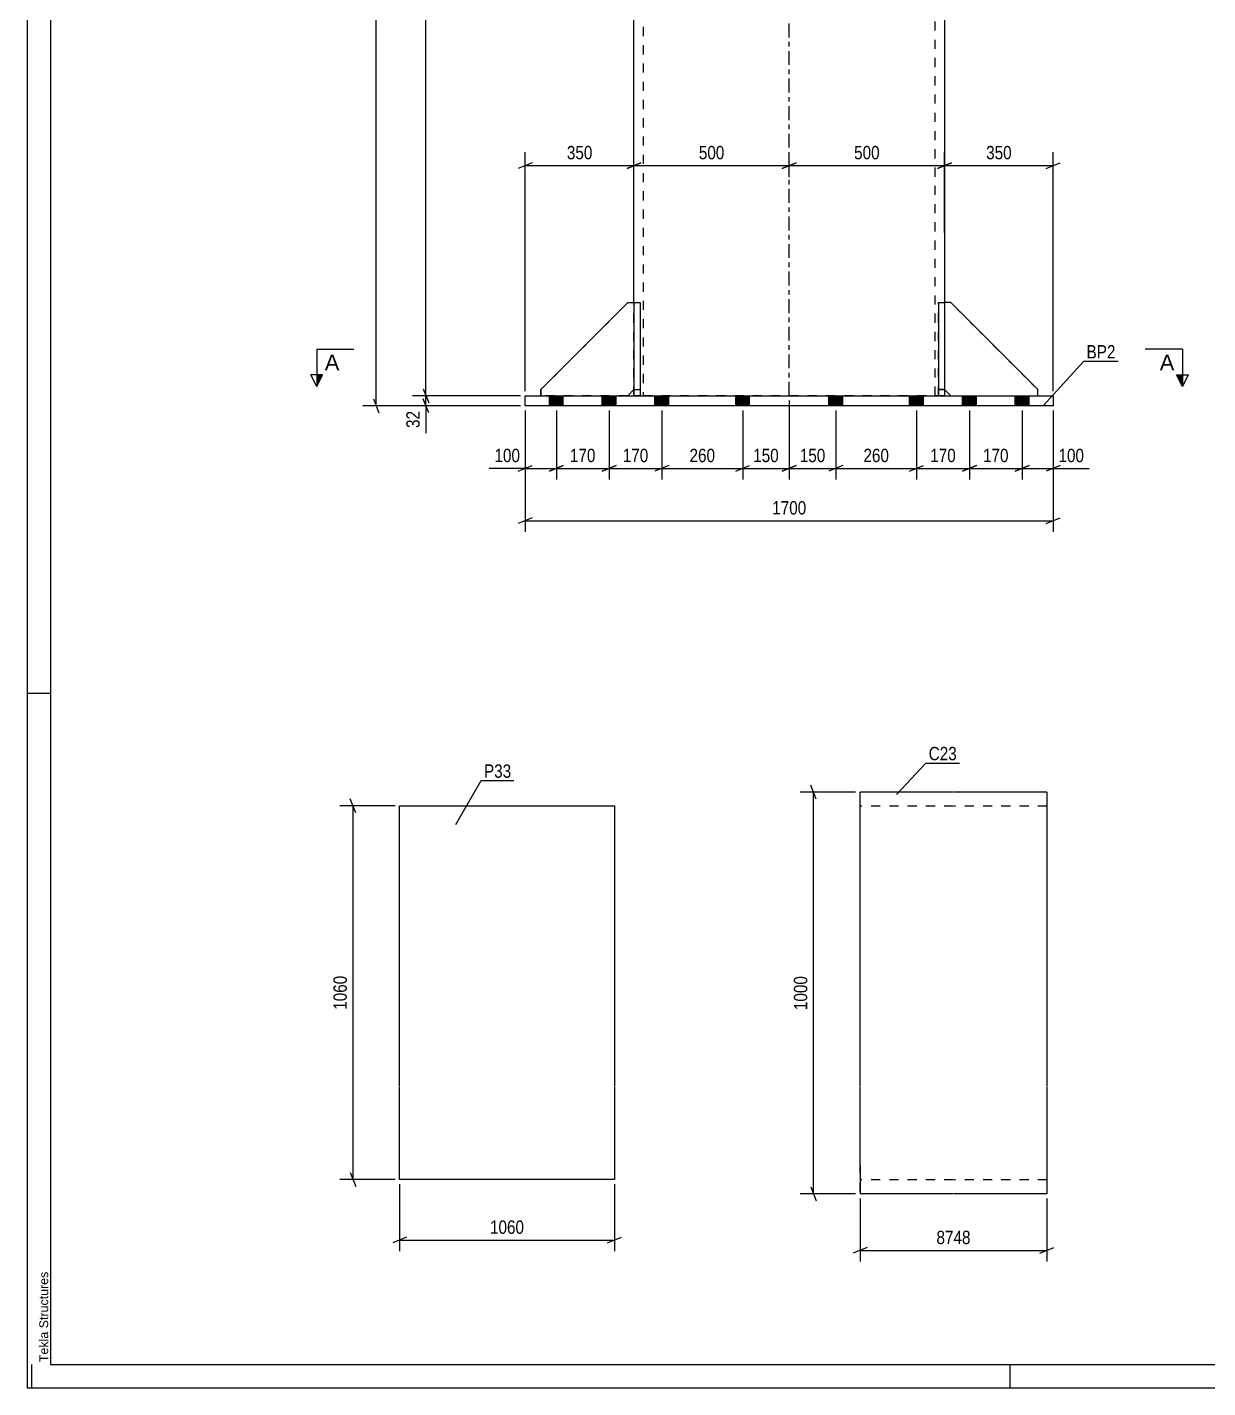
# Model space of a CAD drawing. Header units: millimetres. Extents: x 0 to 841, y 0 to 594.
# Drawn here: x 0 to 253.4, y 0 to 292.1 of the extents above; entities that cross this region are included whole.
import ezdxf

# ---------------------------------------------------------------- set-up
doc = ezdxf.new("R2010")
doc.units = ezdxf.units.MM
doc.linetypes.add('DXK_LINE_DOT2', pattern=[3.9198, 1.9599, -1.9599])
doc.linetypes.add('DXK_LINE_DOT3', pattern=[5.9187, 2.979, -0.9799, 0.9799, -0.9799])
doc.styles.add('Arial', font='ARIAL.TTF', dxfattribs={"height": 0.2})
doc.styles.add('Arial Narrow', font='ARIALN.TTF', dxfattribs={"height": 0.2})

# ---------------------------------------------------------------- blocks, each defined once
blk = doc.blocks.new('Unknown-727412544-1129')
at = {"color": 5, "linetype": 'Continuous'}
for p, q in [((0, 594), (0, 0)), ((5, 589), (5, 5)), ((5, 149), (0, 149)), ((1, 0), (1, 5)), ((5, 5), (836, 5)), ((211, 0), (211, 5)), ((0, 0), (841, 0))]:
    blk.add_line(p, q, dxfattribs=at)
at = {"color": 174, "linetype": 'Continuous', "style": 'Arial'}
blk.add_text('Tekla Structures', height=1.9102, rotation=90, dxfattribs=at).set_placement((4.5, 5.5))
blk = doc.blocks.new('Part-727412544-1379 - 1363')
at = {"color": 2, "linetype": 'Continuous'}
for p, q in [((79.95, 104.9), (79.95, 124.9)), ((79.95, 124.9), (102.95, 124.9)), ((103.05, 124.9), (126.05, 124.9)), ((126.05, 124.9), (126.05, 104.9)), ((79.95, 64.8), (79.95, 104.8)), ((126.05, 104.8), (126.05, 64.8)), ((79.95, 44.7), (79.95, 64.7)), ((126.05, 64.7), (126.05, 44.7)), ((102.95, 44.7), (79.95, 44.7)), ((126.05, 44.7), (103.05, 44.7))]:
    blk.add_line(p, q, dxfattribs=at)
blk = doc.blocks.new('Part-727412544-1239 - 1221')
at = {"color": 2, "linetype": 'Continuous'}
for p, q in [((198.79, 127.83), (178.79, 127.83)), ((178.79, 104.83), (178.79, 127.83)), ((218.89, 127.83), (198.89, 127.83)), ((218.89, 127.83), (218.89, 104.83)), ((178.79, 64.73), (178.79, 104.73)), ((218.89, 104.73), (218.89, 64.73)), ((178.79, 47.63), (178.79, 64.63)), ((218.89, 64.63), (218.89, 41.63)), ((178.79, 47.63), (178.79, 41.63)), ((198.79, 41.63), (178.79, 41.63)), ((218.89, 41.63), (198.89, 41.63))]:
    blk.add_line(p, q, dxfattribs=at)
at = {"color": 7, "linetype": 'DXK_LINE_DOT2'}
for p, q in [((198.79, 124.83), (178.79, 124.83)), ((218.89, 124.83), (198.89, 124.83)), ((178.79, 42.09), (178.79, 47.63)), ((198.79, 44.63), (178.79, 44.63)), ((218.89, 44.63), (198.89, 44.63))]:
    blk.add_line(p, q, dxfattribs=at)
blk = doc.blocks.new('Part-727412544-1873 - 1867')
at = {"color": 2, "linetype": 'Continuous'}
for p, q in [((106.91, 210.81), (106.91, 212.94)), ((106.91, 212.94), (220.25, 212.94)), ((220.25, 210.81), (106.91, 210.81)), ((220.25, 212.94), (220.25, 210.81))]:
    blk.add_line(p, q, dxfattribs=at)
blk = doc.blocks.new('Part-727412544-1877 - 1867')
at = {"color": 2, "linetype": 'Continuous'}
for p, q in [((110.25, 214.27), (128.91, 232.94)), ((128.91, 232.94), (130.25, 232.94)), ((110.25, 214.27), (110.25, 212.94)), ((130.25, 214.27), (128.91, 212.94))]:
    blk.add_line(p, q, dxfattribs=at)
at = {"color": 7, "linetype": 'DXK_LINE_DOT2'}
for p, q in [((130.25, 232.94), (130.25, 214.27)), ((128.91, 212.94), (110.25, 212.94))]:
    blk.add_line(p, q, dxfattribs=at)
blk = doc.blocks.new('Part-727412544-2950 - 1867')
at = {"color": 7, "linetype": 'DXK_LINE_DOT2'}
for p, q in [((195.58, 212.94), (195.58, 232.94)), ((195.58, 232.94), (196.91, 232.94)), ((196.91, 232.94), (196.91, 212.94)), ((196.91, 214.27), (195.58, 214.27)), ((196.91, 212.94), (195.58, 212.94))]:
    blk.add_line(p, q, dxfattribs=at)
blk = doc.blocks.new('Part-727412544-1874 - 1867')
at = {"color": 7, "linetype": 'DXK_LINE_DOT2'}
for p, q in [((198.25, 232.94), (196.91, 232.94)), ((196.91, 232.94), (196.91, 214.27)), ((216.91, 214.27), (198.25, 232.94)), ((196.91, 214.27), (198.25, 212.94)), ((216.91, 212.94), (216.91, 214.27)), ((198.25, 212.94), (216.91, 212.94))]:
    blk.add_line(p, q, dxfattribs=at)
blk = doc.blocks.new('Part-727412544-1875 - 1867')
at = {"color": 2, "linetype": 'Continuous'}
for p, q in [((198.25, 232.94), (196.91, 232.94)), ((198.25, 232.94), (216.91, 214.27)), ((196.91, 214.27), (198.25, 212.94)), ((216.91, 212.94), (216.91, 214.27))]:
    blk.add_line(p, q, dxfattribs=at)
at = {"color": 7, "linetype": 'DXK_LINE_DOT2'}
for p, q in [((196.91, 232.94), (196.91, 214.27)), ((198.25, 212.94), (216.91, 212.94))]:
    blk.add_line(p, q, dxfattribs=at)
blk = doc.blocks.new('Part-727412544-1876 - 1867')
at = {"color": 7, "linetype": 'DXK_LINE_DOT2'}
for p, q in [((110.25, 214.27), (128.91, 232.94)), ((128.91, 232.94), (130.25, 232.94)), ((130.25, 232.94), (130.25, 214.27)), ((110.25, 212.94), (110.25, 214.27)), ((130.25, 214.27), (128.91, 212.94)), ((128.91, 212.94), (110.25, 212.94))]:
    blk.add_line(p, q, dxfattribs=at)
blk = doc.blocks.new('Part-727412544-1907 - 1867')
at = {"color": 2, "linetype": 'Continuous'}
for p, q in [((130.25, 232.94), (130.25, 382.27)), ((196.91, 382.27), (196.91, 232.94))]:
    blk.add_line(p, q, dxfattribs=at)
at = {"color": 7, "linetype": 'DXK_LINE_DOT2'}
for p, q in [((132.25, 382.27), (132.25, 212.94)), ((194.91, 212.94), (194.91, 382.27)), ((130.25, 232.94), (130.25, 212.94)), ((196.91, 232.94), (196.91, 212.94)), ((196.91, 212.94), (130.25, 212.94))]:
    blk.add_line(p, q, dxfattribs=at)
at = {"color": 7, "linetype": 'DXK_LINE_DOT3'}
blk.add_line((163.58, 212.94), (163.58, 382.27), dxfattribs=at)
blk = doc.blocks.new('Bolt-727412544-1908 - 1867')
at = {"linetype": 'Continuous'}
for points in [[(115.08, 212.94), (112.08, 212.94), (112.08, 210.81), (115.08, 210.81)], [(115.08, 212.94), (112.08, 212.94), (112.08, 210.81), (115.08, 210.81)], [(115.08, 212.94), (112.08, 212.94), (112.08, 210.81), (115.08, 210.81)], [(115.08, 212.94), (112.08, 212.94), (112.08, 210.81), (115.08, 210.81)], [(115.08, 212.94), (112.08, 212.94), (112.08, 210.81), (115.08, 210.81)], [(115.08, 212.94), (112.08, 212.94), (112.08, 210.81), (115.08, 210.81)], [(126.41, 212.94), (123.41, 212.94), (123.41, 210.81), (126.41, 210.81)], [(126.41, 212.94), (123.41, 212.94), (123.41, 210.81), (126.41, 210.81)], [(126.41, 212.94), (123.41, 212.94), (123.41, 210.81), (126.41, 210.81)], [(126.41, 212.94), (123.41, 212.94), (123.41, 210.81), (126.41, 210.81)], [(126.41, 212.94), (123.41, 212.94), (123.41, 210.81), (126.41, 210.81)], [(126.41, 212.94), (123.41, 212.94), (123.41, 210.81), (126.41, 210.81)], [(137.75, 212.94), (134.75, 212.94), (134.75, 210.81), (137.75, 210.81)], [(137.75, 212.94), (134.75, 212.94), (134.75, 210.81), (137.75, 210.81)], [(155.08, 212.94), (152.08, 212.94), (152.08, 210.81), (155.08, 210.81)], [(155.08, 212.94), (152.08, 212.94), (152.08, 210.81), (155.08, 210.81)], [(175.08, 212.94), (172.08, 212.94), (172.08, 210.81), (175.08, 210.81)], [(175.08, 212.94), (172.08, 212.94), (172.08, 210.81), (175.08, 210.81)], [(192.41, 212.94), (189.41, 212.94), (189.41, 210.81), (192.41, 210.81)], [(192.41, 212.94), (189.41, 212.94), (189.41, 210.81), (192.41, 210.81)], [(203.75, 212.94), (200.75, 212.94), (200.75, 210.81), (203.75, 210.81)], [(203.75, 212.94), (200.75, 212.94), (200.75, 210.81), (203.75, 210.81)], [(203.75, 212.94), (200.75, 212.94), (200.75, 210.81), (203.75, 210.81)], [(203.75, 212.94), (200.75, 212.94), (200.75, 210.81), (203.75, 210.81)], [(203.75, 212.94), (200.75, 212.94), (200.75, 210.81), (203.75, 210.81)], [(203.75, 212.94), (200.75, 212.94), (200.75, 210.81), (203.75, 210.81)], [(215.08, 212.94), (212.08, 212.94), (212.08, 210.81), (215.08, 210.81)], [(215.08, 212.94), (212.08, 212.94), (212.08, 210.81), (215.08, 210.81)], [(215.08, 212.94), (212.08, 212.94), (212.08, 210.81), (215.08, 210.81)], [(215.08, 212.94), (212.08, 212.94), (212.08, 210.81), (215.08, 210.81)], [(215.08, 212.94), (212.08, 212.94), (212.08, 210.81), (215.08, 210.81)], [(215.08, 212.94), (212.08, 212.94), (212.08, 210.81), (215.08, 210.81)]]:
    blk.add_hatch(color=1, dxfattribs=at).paths.add_polyline_path(points)
at = {"color": 1, "linetype": 'Continuous'}
for p, q in [((112.08, 210.81), (112.08, 212.94)), ((112.08, 210.81), (112.08, 212.94)), ((112.08, 210.81), (112.08, 212.94)), ((112.08, 210.81), (112.08, 212.94)), ((112.08, 210.81), (112.08, 212.94)), ((112.08, 210.81), (112.08, 212.94)), ((113.58, 210.81), (113.58, 212.94)), ((113.58, 210.81), (113.58, 212.94)), ((113.58, 210.81), (113.58, 212.94)), ((113.58, 210.81), (113.58, 212.94)), ((113.58, 210.81), (113.58, 212.94)), ((113.58, 210.81), (113.58, 212.94)), ((115.08, 210.81), (115.08, 212.94)), ((115.08, 210.81), (115.08, 212.94)), ((115.08, 210.81), (115.08, 212.94)), ((115.08, 210.81), (115.08, 212.94)), ((115.08, 210.81), (115.08, 212.94)), ((115.08, 210.81), (115.08, 212.94)), ((123.41, 210.81), (123.41, 212.94)), ((123.41, 210.81), (123.41, 212.94)), ((123.41, 210.81), (123.41, 212.94)), ((123.41, 210.81), (123.41, 212.94)), ((123.41, 210.81), (123.41, 212.94)), ((123.41, 210.81), (123.41, 212.94)), ((124.91, 210.81), (124.91, 212.94)), ((124.91, 210.81), (124.91, 212.94)), ((124.91, 210.81), (124.91, 212.94)), ((124.91, 210.81), (124.91, 212.94)), ((124.91, 210.81), (124.91, 212.94)), ((124.91, 210.81), (124.91, 212.94)), ((126.41, 210.81), (126.41, 212.94)), ((126.41, 210.81), (126.41, 212.94)), ((126.41, 210.81), (126.41, 212.94)), ((126.41, 210.81), (126.41, 212.94)), ((126.41, 210.81), (126.41, 212.94)), ((126.41, 210.81), (126.41, 212.94)), ((134.75, 210.81), (134.75, 212.94)), ((134.75, 210.81), (134.75, 212.94)), ((136.25, 210.81), (136.25, 212.94)), ((136.25, 210.81), (136.25, 212.94)), ((137.75, 210.81), (137.75, 212.94)), ((137.75, 210.81), (137.75, 212.94)), ((152.08, 210.81), (152.08, 212.94)), ((152.08, 210.81), (152.08, 212.94)), ((153.58, 210.81), (153.58, 212.94)), ((153.58, 210.81), (153.58, 212.94)), ((155.08, 210.81), (155.08, 212.94)), ((155.08, 210.81), (155.08, 212.94)), ((172.08, 210.81), (172.08, 212.94)), ((172.08, 210.81), (172.08, 212.94)), ((173.58, 210.81), (173.58, 212.94)), ((173.58, 210.81), (173.58, 212.94)), ((175.08, 210.81), (175.08, 212.94)), ((175.08, 210.81), (175.08, 212.94)), ((189.41, 210.81), (189.41, 212.94)), ((189.41, 210.81), (189.41, 212.94)), ((190.91, 210.81), (190.91, 212.94)), ((190.91, 210.81), (190.91, 212.94)), ((192.41, 210.81), (192.41, 212.94)), ((192.41, 210.81), (192.41, 212.94)), ((200.75, 210.81), (200.75, 212.94)), ((200.75, 210.81), (200.75, 212.94)), ((200.75, 210.81), (200.75, 212.94)), ((200.75, 210.81), (200.75, 212.94)), ((200.75, 210.81), (200.75, 212.94)), ((200.75, 210.81), (200.75, 212.94)), ((202.25, 210.81), (202.25, 212.94)), ((202.25, 210.81), (202.25, 212.94)), ((202.25, 210.81), (202.25, 212.94)), ((202.25, 210.81), (202.25, 212.94)), ((202.25, 210.81), (202.25, 212.94)), ((202.25, 210.81), (202.25, 212.94)), ((203.75, 210.81), (203.75, 212.94)), ((203.75, 210.81), (203.75, 212.94)), ((203.75, 210.81), (203.75, 212.94)), ((203.75, 210.81), (203.75, 212.94)), ((203.75, 210.81), (203.75, 212.94)), ((203.75, 210.81), (203.75, 212.94)), ((212.08, 210.81), (212.08, 212.94)), ((212.08, 210.81), (212.08, 212.94)), ((212.08, 210.81), (212.08, 212.94)), ((212.08, 210.81), (212.08, 212.94)), ((212.08, 210.81), (212.08, 212.94)), ((212.08, 210.81), (212.08, 212.94)), ((213.58, 210.81), (213.58, 212.94)), ((213.58, 210.81), (213.58, 212.94)), ((213.58, 210.81), (213.58, 212.94)), ((213.58, 210.81), (213.58, 212.94)), ((213.58, 210.81), (213.58, 212.94)), ((213.58, 210.81), (213.58, 212.94)), ((215.08, 210.81), (215.08, 212.94)), ((215.08, 210.81), (215.08, 212.94)), ((215.08, 210.81), (215.08, 212.94)), ((215.08, 210.81), (215.08, 212.94)), ((215.08, 210.81), (215.08, 212.94)), ((215.08, 210.81), (215.08, 212.94))]:
    blk.add_line(p, q, dxfattribs=at)
blk = doc.blocks.new('Part-727412544-2951 - 1867')
at = {"color": 2, "linetype": 'Continuous'}
for p, q in [((195.58, 232.94), (195.58, 212.94)), ((195.58, 232.94), (196.91, 232.94)), ((196.91, 232.94), (196.91, 212.94)), ((195.58, 214.27), (196.91, 214.27))]:
    blk.add_line(p, q, dxfattribs=at)
at = {"color": 7, "linetype": 'DXK_LINE_DOT2'}
blk.add_line((195.58, 212.94), (196.91, 212.94), dxfattribs=at)
blk = doc.blocks.new('Part-727412544-2952 - 1867')
at = {"color": 7, "linetype": 'DXK_LINE_DOT2'}
for p, q in [((130.25, 212.94), (130.25, 232.94)), ((130.25, 232.94), (131.58, 232.94)), ((131.58, 232.94), (131.58, 212.94)), ((130.25, 214.27), (131.58, 214.27)), ((131.58, 212.94), (130.25, 212.94))]:
    blk.add_line(p, q, dxfattribs=at)
blk = doc.blocks.new('Part-727412544-2953 - 1867')
at = {"color": 2, "linetype": 'Continuous'}
for p, q in [((130.25, 232.94), (130.25, 212.94)), ((130.25, 232.94), (131.58, 232.94)), ((131.58, 232.94), (131.58, 212.94)), ((130.25, 214.27), (131.58, 214.27))]:
    blk.add_line(p, q, dxfattribs=at)
at = {"color": 7, "linetype": 'DXK_LINE_DOT2'}
blk.add_line((130.25, 212.94), (131.58, 212.94), dxfattribs=at)
blk = doc.blocks.new('StraightDimension-727412544-1385 - 1363')
at = {"color": 7, "linetype": 'Continuous'}
for p, q in [((70.55, 123.4), (69.35, 126.4)), ((78.95, 124.9), (67.1, 124.9)), ((69.95, 44.7), (69.95, 124.9)), ((78.95, 44.7), (67.1, 44.7)), ((69.35, 46.2), (70.55, 43.2))]:
    blk.add_line(p, q, dxfattribs=at)
at = {"color": 0}
blk.add_wipeout([(69.2, 89.05), (65, 89.05), (65, 80.54), (69.2, 80.54)], dxfattribs=at)
at = {"color": 3, "style": 'Arial Narrow'}
blk.add_text('1060', height=2.863, rotation=90.0002, dxfattribs=at).set_placement((68.6, 81.14))
blk = doc.blocks.new('StraightDimension-727412544-1396 - 1363')
at = {"color": 7, "linetype": 'Continuous'}
for p, q in [((79.95, 43.7), (79.95, 29.3)), ((126.05, 43.7), (126.05, 29.3)), ((81.45, 32.3), (78.45, 31.1)), ((124.55, 31.1), (127.55, 32.3)), ((79.95, 31.7), (126.05, 31.7))]:
    blk.add_line(p, q, dxfattribs=at)
at = {"color": 0}
blk.add_wipeout([(107.26, 32.45), (107.26, 36.65), (98.74, 36.65), (98.74, 32.45)], dxfattribs=at)
at = {"color": 3, "style": 'Arial Narrow'}
blk.add_text('1060', height=2.863, dxfattribs=at).set_placement((99.34, 33.05))
blk = doc.blocks.new('StraightDimension-727412544-1319 - 1221')
at = {"color": 7, "linetype": 'Continuous'}
for p, q in [((169.39, 126.33), (168.19, 129.33)), ((177.79, 127.83), (165.94, 127.83)), ((168.79, 41.63), (168.79, 127.83)), ((177.79, 41.63), (165.94, 41.63)), ((168.19, 43.13), (169.39, 40.13))]:
    blk.add_line(p, q, dxfattribs=at)
at = {"color": 0}
blk.add_wipeout([(168.04, 88.99), (163.84, 88.99), (163.84, 80.47), (168.04, 80.47)], dxfattribs=at)
at = {"color": 3, "style": 'Arial Narrow'}
blk.add_text('1000', height=2.863, rotation=90.0002, dxfattribs=at).set_placement((167.44, 81.07))
blk = doc.blocks.new('StraightDimension-727412544-5430 - 1221')
at = {"color": 7, "linetype": 'Continuous'}
for p, q in [((178.79, 40.63), (178.79, 27.09)), ((218.89, 40.63), (218.89, 27.09)), ((180.29, 30.09), (177.29, 28.89)), ((178.79, 29.49), (218.89, 29.49)), ((217.39, 28.89), (220.39, 30.09))]:
    blk.add_line(p, q, dxfattribs=at)
at = {"color": 0}
blk.add_wipeout([(203.1, 30.24), (203.1, 34.44), (194.58, 34.44), (194.58, 30.24)], dxfattribs=at)
at = {"color": 3, "style": 'Arial Narrow'}
blk.add_text('8748', height=2.863, dxfattribs=at).set_placement((195.18, 30.84))
blk = doc.blocks.new('StraightDimension-727412544-5985 - 1867')
at = {"color": 7, "linetype": 'Continuous'}
for p, q in [((163.58, 211.94), (163.58, 194.95)), ((153.58, 209.81), (153.58, 194.95)), ((152.08, 196.75), (155.08, 197.95)), ((153.58, 197.35), (163.58, 197.35)), ((165.08, 197.95), (162.08, 196.75))]:
    blk.add_line(p, q, dxfattribs=at)
at = {"color": 0}
blk.add_wipeout([(161.92, 198.1), (161.92, 202.3), (155.24, 202.3), (155.24, 198.1)], dxfattribs=at)
at = {"color": 3, "style": 'Arial Narrow'}
blk.add_text('150', height=2.863, dxfattribs=at).set_placement((155.84, 198.7))
blk = doc.blocks.new('StraightDimension-727412544-1985 - 1867')
at = {"color": 7, "linetype": 'Continuous'}
for p, q in [((74.91, 210.81), (74.91, 534.61)), ((105.91, 210.81), (72.06, 210.81)), ((74.31, 212.31), (75.51, 209.31))]:
    blk.add_line(p, q, dxfattribs=at)
blk = doc.blocks.new('StraightDimension-727412544-5989 - 1867')
at = {"color": 7, "linetype": 'Continuous'}
for p, q in [((106.91, 209.81), (106.91, 194.95)), ((113.58, 209.81), (113.58, 194.95)), ((105.41, 196.75), (108.41, 197.95)), ((106.91, 197.35), (113.58, 197.35)), ((115.08, 197.95), (112.08, 196.75))]:
    blk.add_line(p, q, dxfattribs=at)
at = {"color": 0}
blk.add_wipeout([(106.39, 198.1), (106.39, 202.3), (99.7, 202.3), (99.7, 198.1)], dxfattribs=at)
at = {"color": 7, "linetype": 'Continuous'}
blk.add_line((106.91, 197.35), (99.18, 197.35), dxfattribs=at)
blk.add_line((106.91, 197.35), (99.18, 197.35), dxfattribs=at)
at = {"color": 3, "style": 'Arial Narrow'}
blk.add_text('100', height=2.863, dxfattribs=at).set_placement((100.3, 198.7))
blk = doc.blocks.new('StraightDimension-727412544-5981 - 1867')
at = {"color": 7, "linetype": 'Continuous'}
for p, q in [((202.25, 209.81), (202.25, 194.95)), ((213.58, 209.81), (213.58, 194.95)), ((200.75, 196.75), (203.75, 197.95)), ((202.25, 197.35), (213.58, 197.35)), ((215.08, 197.95), (212.08, 196.75))]:
    blk.add_line(p, q, dxfattribs=at)
at = {"color": 0}
blk.add_wipeout([(211.26, 198.1), (211.26, 202.3), (204.57, 202.3), (204.57, 198.1)], dxfattribs=at)
at = {"color": 3, "style": 'Arial Narrow'}
blk.add_text('170', height=2.863, dxfattribs=at).set_placement((205.17, 198.7))
blk = doc.blocks.new('StraightDimension-727412544-5986 - 1867')
at = {"color": 7, "linetype": 'Continuous'}
for p, q in [((136.25, 209.81), (136.25, 194.95)), ((153.58, 209.81), (153.58, 194.95)), ((137.75, 197.95), (134.75, 196.75)), ((136.25, 197.35), (153.58, 197.35)), ((152.08, 196.75), (155.08, 197.95))]:
    blk.add_line(p, q, dxfattribs=at)
at = {"color": 0}
blk.add_wipeout([(148.26, 198.1), (148.26, 202.3), (141.57, 202.3), (141.57, 198.1)], dxfattribs=at)
at = {"color": 3, "style": 'Arial Narrow'}
blk.add_text('260', height=2.863, dxfattribs=at).set_placement((142.17, 198.7))
blk = doc.blocks.new('StraightDimension-727412544-5987 - 1867')
at = {"color": 7, "linetype": 'Continuous'}
for p, q in [((124.91, 209.81), (124.91, 194.95)), ((136.25, 209.81), (136.25, 194.95)), ((123.41, 196.75), (126.41, 197.95)), ((124.91, 197.35), (136.25, 197.35)), ((137.75, 197.95), (134.75, 196.75))]:
    blk.add_line(p, q, dxfattribs=at)
at = {"color": 0}
blk.add_wipeout([(133.92, 198.1), (133.92, 202.3), (127.24, 202.3), (127.24, 198.1)], dxfattribs=at)
at = {"color": 3, "style": 'Arial Narrow'}
blk.add_text('170', height=2.863, dxfattribs=at).set_placement((127.84, 198.7))
blk = doc.blocks.new('StraightDimension-727412544-5988 - 1867')
at = {"color": 7, "linetype": 'Continuous'}
for p, q in [((113.58, 209.81), (113.58, 194.95)), ((124.91, 209.81), (124.91, 194.95)), ((112.08, 196.75), (115.08, 197.95)), ((113.58, 197.35), (124.91, 197.35)), ((126.41, 197.95), (123.41, 196.75))]:
    blk.add_line(p, q, dxfattribs=at)
at = {"color": 0}
blk.add_wipeout([(122.59, 198.1), (122.59, 202.3), (115.9, 202.3), (115.9, 198.1)], dxfattribs=at)
at = {"color": 3, "style": 'Arial Narrow'}
blk.add_text('170', height=2.863, dxfattribs=at).set_placement((116.5, 198.7))
blk = doc.blocks.new('StraightDimension-727412544-5626 - 1867')
at = {"color": 7, "linetype": 'Continuous'}
for p, q in [((131.75, 262.96), (128.75, 261.76)), ((130.25, 247.98), (130.25, 265.21)), ((162.08, 261.76), (165.08, 262.96)), ((163.58, 259.85), (163.58, 265.21)), ((130.25, 262.36), (163.58, 262.36))]:
    blk.add_line(p, q, dxfattribs=at)
at = {"color": 0}
blk.add_wipeout([(150.26, 263.11), (150.26, 267.31), (143.57, 267.31), (143.57, 263.11)], dxfattribs=at)
at = {"color": 3, "style": 'Arial Narrow'}
blk.add_text('500', height=2.863, dxfattribs=at).set_placement((144.17, 263.71))
blk = doc.blocks.new('StraightDimension-727412544-1922 - 1867')
at = {"color": 7, "linetype": 'Continuous'}
for p, q in [((85.59, 212.94), (85.59, 532.61)), ((84.99, 214.44), (86.19, 211.44)), ((105.91, 212.94), (82.74, 212.94))]:
    blk.add_line(p, q, dxfattribs=at)
blk = doc.blocks.new('StraightDimension-727412544-1932 - 1867')
at = {"color": 7, "linetype": 'Continuous'}
for p, q in [((84.99, 214.44), (86.19, 211.44)), ((105.91, 212.94), (82.74, 212.94)), ((105.91, 210.81), (82.74, 210.81)), ((86.19, 209.31), (84.99, 212.31)), ((85.59, 210.81), (85.59, 212.94))]:
    blk.add_line(p, q, dxfattribs=at)
at = {"color": 0}
blk.add_wipeout([(84.84, 210.28), (80.64, 210.28), (80.64, 205.43), (84.84, 205.43)], dxfattribs=at)
at = {"color": 7, "linetype": 'Continuous'}
blk.add_line((85.59, 210.81), (85.59, 204.9), dxfattribs=at)
blk.add_line((85.59, 210.81), (85.59, 204.9), dxfattribs=at)
at = {"color": 3, "style": 'Arial Narrow'}
blk.add_text('32', height=2.863, rotation=90.0002, dxfattribs=at).set_placement((84.24, 206.03))
blk = doc.blocks.new('StraightDimension-727412544-1943 - 1867')
at = {"color": 7, "linetype": 'Continuous'}
for p, q in [((106.91, 209.81), (106.91, 183.71)), ((220.25, 209.81), (220.25, 183.71)), ((108.41, 186.71), (105.41, 185.51)), ((106.91, 186.11), (220.25, 186.11)), ((218.75, 185.51), (221.75, 186.71))]:
    blk.add_line(p, q, dxfattribs=at)
at = {"color": 0}
blk.add_wipeout([(167.84, 186.86), (167.84, 191.06), (159.32, 191.06), (159.32, 186.86)], dxfattribs=at)
at = {"color": 3, "style": 'Arial Narrow'}
blk.add_text('1700', height=2.863, dxfattribs=at).set_placement((159.92, 187.46))
blk = doc.blocks.new('StraightDimension-727412544-5984 - 1867')
at = {"color": 7, "linetype": 'Continuous'}
for p, q in [((163.58, 211.94), (163.58, 194.95)), ((173.58, 209.81), (173.58, 194.95)), ((162.08, 196.75), (165.08, 197.95)), ((163.58, 197.35), (173.58, 197.35)), ((175.08, 197.95), (172.08, 196.75))]:
    blk.add_line(p, q, dxfattribs=at)
at = {"color": 0}
blk.add_wipeout([(171.92, 198.1), (171.92, 202.3), (165.24, 202.3), (165.24, 198.1)], dxfattribs=at)
at = {"color": 3, "style": 'Arial Narrow'}
blk.add_text('150', height=2.863, dxfattribs=at).set_placement((165.84, 198.7))
blk = doc.blocks.new('StraightDimension-727412544-5624 - 1867')
at = {"color": 7, "linetype": 'Continuous'}
for p, q in [((198.41, 262.96), (195.41, 261.76)), ((196.91, 247.98), (196.91, 265.21)), ((218.75, 261.76), (221.75, 262.96)), ((220.25, 213.94), (220.25, 265.21)), ((196.91, 262.36), (220.25, 262.36))]:
    blk.add_line(p, q, dxfattribs=at)
at = {"color": 0}
blk.add_wipeout([(211.92, 263.11), (211.92, 267.31), (205.24, 267.31), (205.24, 263.11)], dxfattribs=at)
at = {"color": 3, "style": 'Arial Narrow'}
blk.add_text('350', height=2.863, dxfattribs=at).set_placement((205.84, 263.71))
blk = doc.blocks.new('StraightDimension-727412544-5625 - 1867')
at = {"color": 7, "linetype": 'Continuous'}
for p, q in [((165.08, 262.96), (162.08, 261.76)), ((163.58, 259.85), (163.58, 265.21)), ((195.41, 261.76), (198.41, 262.96)), ((196.91, 247.98), (196.91, 265.21)), ((163.58, 262.36), (196.91, 262.36))]:
    blk.add_line(p, q, dxfattribs=at)
at = {"color": 0}
blk.add_wipeout([(183.59, 263.11), (183.59, 267.31), (176.9, 267.31), (176.9, 263.11)], dxfattribs=at)
at = {"color": 3, "style": 'Arial Narrow'}
blk.add_text('500', height=2.863, dxfattribs=at).set_placement((177.5, 263.71))
blk = doc.blocks.new('StraightDimension-727412544-5627 - 1867')
at = {"color": 7, "linetype": 'Continuous'}
for p, q in [((108.41, 262.96), (105.41, 261.76)), ((106.91, 213.94), (106.91, 265.21)), ((128.75, 261.76), (131.75, 262.96)), ((130.25, 247.98), (130.25, 265.21)), ((106.91, 262.36), (130.25, 262.36))]:
    blk.add_line(p, q, dxfattribs=at)
at = {"color": 0}
blk.add_wipeout([(121.92, 263.11), (121.92, 267.31), (115.24, 267.31), (115.24, 263.11)], dxfattribs=at)
at = {"color": 3, "style": 'Arial Narrow'}
blk.add_text('350', height=2.863, dxfattribs=at).set_placement((115.84, 263.71))
blk = doc.blocks.new('StraightDimension-727412544-5980 - 1867')
at = {"color": 7, "linetype": 'Continuous'}
for p, q in [((213.58, 209.81), (213.58, 194.95)), ((220.25, 209.81), (220.25, 194.95)), ((212.08, 196.75), (215.08, 197.95)), ((213.58, 197.35), (220.25, 197.35)), ((221.75, 197.95), (218.75, 196.75))]:
    blk.add_line(p, q, dxfattribs=at)
at = {"color": 0}
blk.add_wipeout([(227.46, 198.1), (227.46, 202.3), (220.77, 202.3), (220.77, 198.1)], dxfattribs=at)
at = {"color": 7, "linetype": 'Continuous'}
blk.add_line((220.25, 197.35), (227.98, 197.35), dxfattribs=at)
blk.add_line((220.25, 197.35), (227.98, 197.35), dxfattribs=at)
at = {"color": 3, "style": 'Arial Narrow'}
blk.add_text('100', height=2.863, dxfattribs=at).set_placement((221.37, 198.7))
blk = doc.blocks.new('StraightDimension-727412544-5982 - 1867')
at = {"color": 7, "linetype": 'Continuous'}
for p, q in [((190.91, 209.81), (190.91, 194.95)), ((202.25, 209.81), (202.25, 194.95)), ((189.41, 196.75), (192.41, 197.95)), ((190.91, 197.35), (202.25, 197.35)), ((203.75, 197.95), (200.75, 196.75))]:
    blk.add_line(p, q, dxfattribs=at)
at = {"color": 0}
blk.add_wipeout([(199.92, 198.1), (199.92, 202.3), (193.24, 202.3), (193.24, 198.1)], dxfattribs=at)
at = {"color": 3, "style": 'Arial Narrow'}
blk.add_text('170', height=2.863, dxfattribs=at).set_placement((193.84, 198.7))
blk = doc.blocks.new('StraightDimension-727412544-5983 - 1867')
at = {"color": 7, "linetype": 'Continuous'}
for p, q in [((173.58, 209.81), (173.58, 194.95)), ((190.91, 209.81), (190.91, 194.95)), ((175.08, 197.95), (172.08, 196.75)), ((173.58, 197.35), (190.91, 197.35)), ((189.41, 196.75), (192.41, 197.95))]:
    blk.add_line(p, q, dxfattribs=at)
at = {"color": 0}
blk.add_wipeout([(185.59, 198.1), (185.59, 202.3), (178.9, 202.3), (178.9, 198.1)], dxfattribs=at)
at = {"color": 3, "style": 'Arial Narrow'}
blk.add_text('260', height=2.863, dxfattribs=at).set_placement((179.5, 198.7))
blk = doc.blocks.new('Mark-727412544-1375 - 1363')
at = {"color": 0}
blk.add_wipeout([(103.89, 130.95), (103.89, 133.95), (98.05, 133.95), (98.05, 130.95)], dxfattribs=at)
blk.add_wipeout([(103.89, 130.95), (103.89, 133.95), (98.05, 133.95), (98.05, 130.95)], dxfattribs=at)
at = {"color": 30, "linetype": 'Continuous'}
for p, q in [((91.98, 120.92), (97.45, 130.35)), ((97.45, 130.35), (104.49, 130.35))]:
    blk.add_line(p, q, dxfattribs=at)
at = {"color": 3, "style": 'Arial Narrow'}
blk.add_text('P33', height=2.863, dxfattribs=at).set_placement((98.05, 130.95))
blk = doc.blocks.new('Mark-727412544-1234 - 1221')
at = {"color": 0}
blk.add_wipeout([(199.54, 134.71), (199.54, 137.71), (193.51, 137.71), (193.51, 134.71)], dxfattribs=at)
blk.add_wipeout([(199.54, 134.71), (199.54, 137.71), (193.51, 137.71), (193.51, 134.71)], dxfattribs=at)
at = {"color": 30, "linetype": 'Continuous'}
for p, q in [((186.61, 127.39), (192.91, 134.11)), ((192.91, 134.11), (200.14, 134.11))]:
    blk.add_line(p, q, dxfattribs=at)
at = {"color": 3, "style": 'Arial Narrow'}
blk.add_text('C23', height=2.863, dxfattribs=at).set_placement((193.51, 134.71))
blk = doc.blocks.new('Mark-727412544-1869 - 1867')
at = {"color": 0}
blk.add_wipeout([(233.6, 220.95), (233.6, 223.95), (227.39, 223.95), (227.39, 220.95)], dxfattribs=at)
blk.add_wipeout([(233.6, 220.95), (233.6, 223.95), (227.39, 223.95), (227.39, 220.95)], dxfattribs=at)
at = {"color": 30, "linetype": 'Continuous'}
for p, q in [((218.09, 210.81), (226.79, 220.35)), ((226.79, 220.35), (234.2, 220.35))]:
    blk.add_line(p, q, dxfattribs=at)
at = {"color": 3, "style": 'Arial Narrow'}
blk.add_text('BP2', height=2.863, dxfattribs=at).set_placement((227.39, 220.95))
blk = doc.blocks.new('SectionMark-727412544-2084 - 1867')
at = {"color": 6, "linetype": 'Continuous'}
for p, q in [((62.14, 222.94), (62.14, 214.94)), ((247.98, 222.94), (247.98, 214.94)), ((62.14, 214.94), (60.89, 217.44)), ((249.23, 217.44), (247.98, 214.94))]:
    blk.add_line(p, q, dxfattribs=at)
at = {"color": 0, "linetype": 'Continuous'}
for points in [[(67, 218.44), (67, 221.94), (63.89, 221.94), (63.89, 218.44)], [(246.23, 218.44), (246.23, 221.94), (243.12, 221.94), (243.12, 218.44)]]:
    blk.add_wipeout(points, dxfattribs=at)
at = {"linetype": 'Continuous'}
for points in [[(62.14, 217.44), (63.39, 217.44), (62.14, 214.94)], [(246.73, 217.44), (247.98, 217.44), (247.98, 214.94)]]:
    blk.add_hatch(color=6, dxfattribs=at).paths.add_polyline_path(points)
at = {"color": 6, "linetype": 'Continuous'}
for p, q in [((62.14, 222.94), (70.14, 222.94)), ((247.98, 222.94), (239.98, 222.94)), ((63.39, 217.44), (60.89, 217.44)), ((62.14, 214.94), (63.39, 217.44)), ((246.73, 217.44), (249.23, 217.44)), ((247.98, 214.94), (246.73, 217.44))]:
    blk.add_line(p, q, dxfattribs=at)
at = {"color": 3, "linetype": 'Continuous', "style": 'Arial'}
for p in [(63.89, 218.44), (243.12, 218.44)]:
    blk.add_text('A', height=3.34, dxfattribs=at).set_placement(p)

msp = doc.modelspace()

# ---------------------------------------------------------------- block references
for name in ['Unknown-727412544-1129', 'Part-727412544-1907 - 1867', 'Part-727412544-1877 - 1867', 'Part-727412544-1876 - 1867', 'Part-727412544-2952 - 1867', 'Part-727412544-2953 - 1867', 'Part-727412544-2950 - 1867', 'Part-727412544-2951 - 1867', 'Part-727412544-1874 - 1867', 'Part-727412544-1875 - 1867', 'Part-727412544-1873 - 1867', 'Bolt-727412544-1908 - 1867', 'Part-727412544-1239 - 1221', 'Part-727412544-1379 - 1363']:
    msp.add_blockref(name, (0, 0))

# ---------------------------------------------------------------- next in the draw order: block references
for name in ['StraightDimension-727412544-1985 - 1867', 'StraightDimension-727412544-5626 - 1867', 'StraightDimension-727412544-5624 - 1867', 'StraightDimension-727412544-5985 - 1867', 'StraightDimension-727412544-5981 - 1867', 'Mark-727412544-1234 - 1221', 'Mark-727412544-1375 - 1363', 'StraightDimension-727412544-1319 - 1221', 'StraightDimension-727412544-1385 - 1363']:
    msp.add_blockref(name, (0, 0))

# ---------------------------------------------------------------- next in the draw order: block references
for name in ['StraightDimension-727412544-1922 - 1867', 'StraightDimension-727412544-5625 - 1867', 'StraightDimension-727412544-5989 - 1867', 'StraightDimension-727412544-5986 - 1867', 'StraightDimension-727412544-1396 - 1363', 'StraightDimension-727412544-5430 - 1221']:
    msp.add_blockref(name, (0, 0))

# ---------------------------------------------------------------- next in the draw order: block references
for name in ['StraightDimension-727412544-1932 - 1867', 'StraightDimension-727412544-5987 - 1867']:
    msp.add_blockref(name, (0, 0))

# ---------------------------------------------------------------- next in the draw order: block references
for name in ['StraightDimension-727412544-5627 - 1867', 'StraightDimension-727412544-5988 - 1867']:
    msp.add_blockref(name, (0, 0))

# ---------------------------------------------------------------- next in the draw order: block references
msp.add_blockref('StraightDimension-727412544-1943 - 1867', (0, 0))

# ---------------------------------------------------------------- next in the draw order: block references
for name in ['StraightDimension-727412544-5984 - 1867', 'StraightDimension-727412544-5982 - 1867', 'StraightDimension-727412544-5980 - 1867']:
    msp.add_blockref(name, (0, 0))

# ---------------------------------------------------------------- next in the draw order: block references
for name in ['Mark-727412544-1869 - 1867', 'StraightDimension-727412544-5983 - 1867']:
    msp.add_blockref(name, (0, 0))

# ---------------------------------------------------------------- next in the draw order: block references
msp.add_blockref('SectionMark-727412544-2084 - 1867', (0, 0))

doc.saveas('drawing.dxf')
